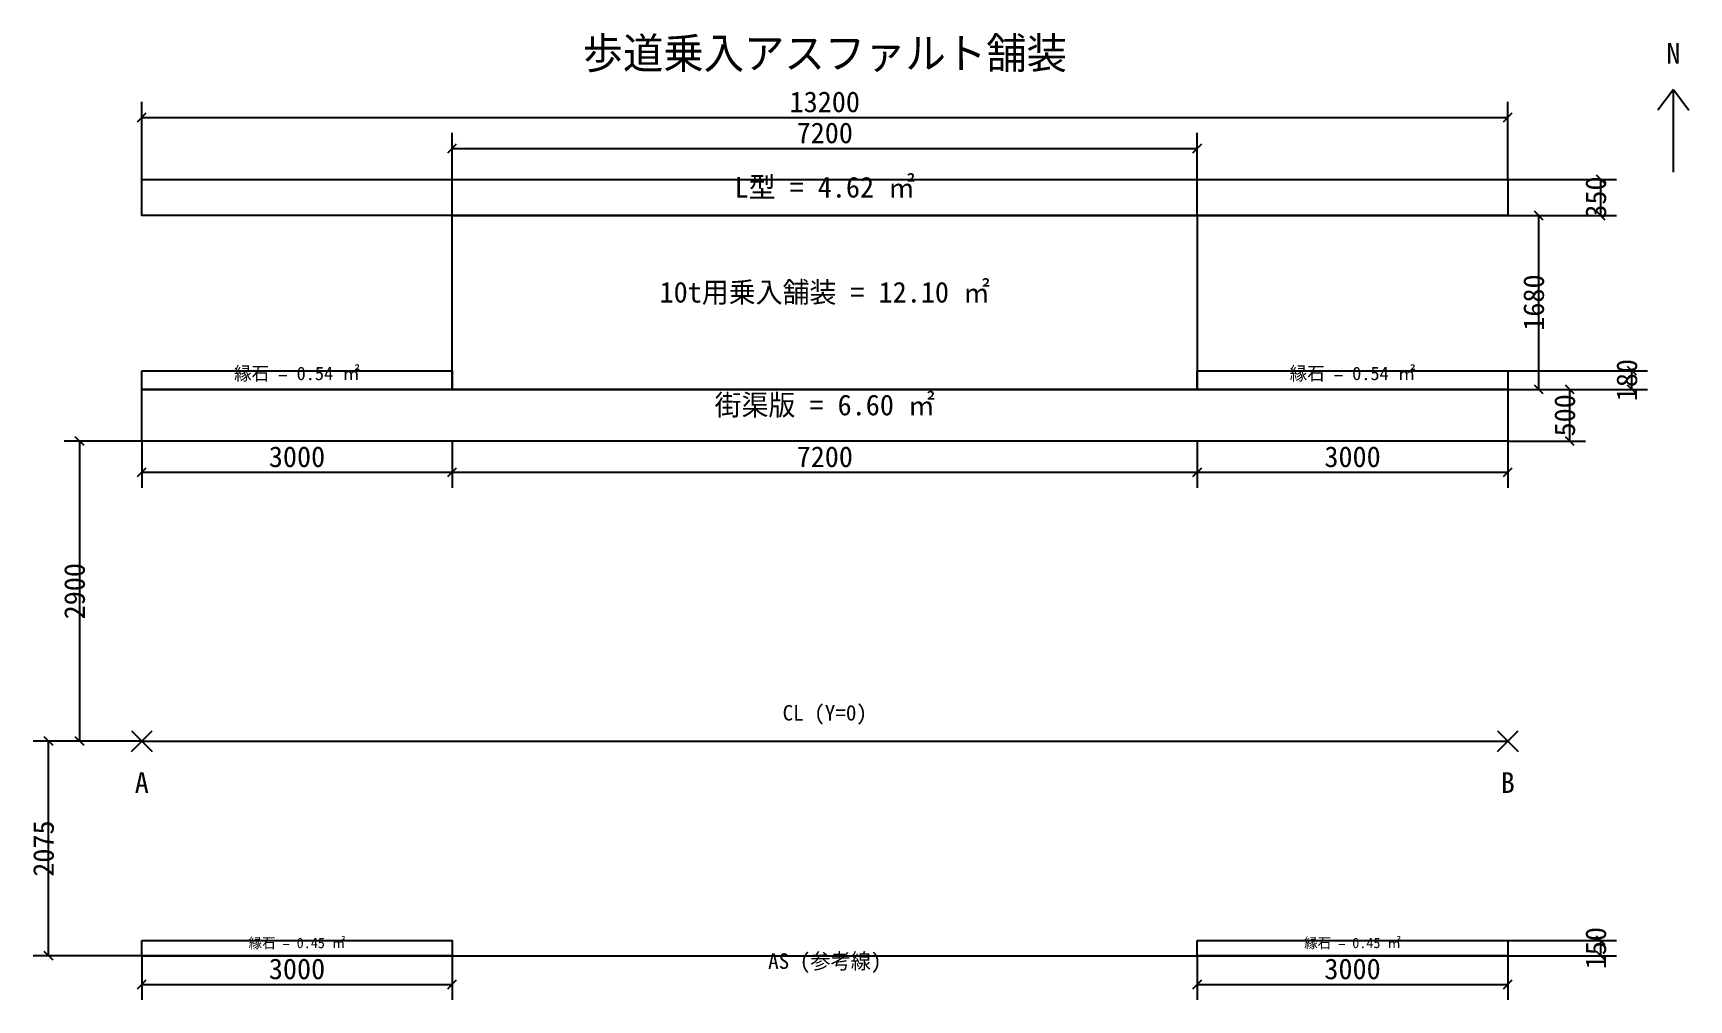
# Model space of a CAD drawing. Header units: millimetres. Extents: x -1050 to 14950, y -2500 to 6844.
import ezdxf
from ezdxf.enums import TextEntityAlignment as Align

# ---------------------------------------------------------------- set-up
doc = ezdxf.new("R2010")
doc.units = ezdxf.units.MM
for name, color, linetype in [('DIM', 1, 'CONTINUOUS'), ('EDGE', 8, 'CONTINUOUS'), ('EXIST', 9, 'CONTINUOUS'), ('OUTLINE', 7, 'CONTINUOUS'), ('SYMBOL', 3, 'CONTINUOUS'), ('TEXT', 2, 'CONTINUOUS')]:
    doc.layers.add(name, color=color, linetype=linetype)

msp = doc.modelspace()

# ---------------------------------------------------------------- linework, layer by layer
at = {"layer": 'DIM'}
for p, q in [((0, 5430), (0, 6180)), ((13200, 5430), (13200, 6180)), ((-42.42642, 5987.57358), (42.42642, 6072.42642)), ((0, 6030), (13200, 6030)), ((13157.57358, 5987.57358), (13242.42642, 6072.42642)), ((2957.57358, 5687.57358), (3042.42642, 5772.42642)), ((3000, 5080), (3000, 5880)), ((10157.57358, 5687.57358), (10242.42642, 5772.42642)), ((10200, 5080), (10200, 5880)), ((3000, 5730), (10200, 5730)), ((14142.42642, 5387.57358), (14057.57358, 5472.42642)), ((13200, 5430), (14250, 5430)), ((14100, 5080), (14100, 5430)), ((13542.42642, 5037.57358), (13457.57358, 5122.42642)), ((14142.42642, 5037.57358), (14057.57358, 5122.42642)), ((10200, 5080), (13650, 5080)), ((13200, 5080), (14250, 5080)), ((13500, 3400), (13500, 5080)), ((13200, 3580), (14550, 3580)), ((14442.42642, 3537.57358), (14357.57358, 3622.42642)), ((14400, 3400), (14400, 3580)), ((10200, 3400), (13650, 3400)), ((13200, 3400), (13950, 3400)), ((13200, 3400), (14550, 3400)), ((13542.42642, 3357.57358), (13457.57358, 3442.42642)), ((13842.42642, 3357.57358), (13757.57358, 3442.42642)), ((13800, 2900), (13800, 3400)), ((14442.42642, 3357.57358), (14357.57358, 3442.42642)), ((0, 2900), (-750, 2900)), ((-557.57358, 2857.57358), (-642.42642, 2942.42642)), ((-600, 0), (-600, 2900)), ((0, 2900), (0, 2450)), ((3000, 2900), (3000, 2450)), ((3000, 2900), (3000, 2450)), ((10200, 2900), (10200, 2450)), ((10200, 2900), (10200, 2450)), ((13200, 2900), (13200, 2450)), ((13200, 2900), (13950, 2900)), ((13842.42642, 2857.57358), (13757.57358, 2942.42642)), ((-42.42642, 2557.57358), (42.42642, 2642.42642)), ((0, 2600), (3000, 2600)), ((2957.57358, 2557.57358), (3042.42642, 2642.42642)), ((2957.57358, 2557.57358), (3042.42642, 2642.42642)), ((3000, 2600), (10200, 2600)), ((10157.57358, 2557.57358), (10242.42642, 2642.42642)), ((10157.57358, 2557.57358), (10242.42642, 2642.42642)), ((10200, 2600), (13200, 2600)), ((13157.57358, 2557.57358), (13242.42642, 2642.42642)), ((0, 0), (-1050, 0)), ((-857.57358, -42.42642), (-942.42642, 42.42642)), ((-900, -2075), (-900, 0)), ((0, 0), (-750, 0)), ((-557.57358, -42.42642), (-642.42642, 42.42642)), ((14142.42642, -1967.42642), (14057.57358, -1882.57358)), ((0, -2075), (-1050, -2075)), ((-857.57358, -2117.42642), (-942.42642, -2032.57358)), ((0, -2075), (0, -2500)), ((3000, -2075), (3000, -2500)), ((10200, -2075), (10200, -2500)), ((13200, -1925), (14250, -1925)), ((13200, -2075), (13200, -2500)), ((13200, -2075), (14250, -2075)), ((14142.42642, -2117.42642), (14057.57358, -2032.57358)), ((14100, -2075), (14100, -1925)), ((-42.42642, -2392.42642), (42.42642, -2307.57358)), ((0, -2350), (3000, -2350)), ((2957.57358, -2392.42642), (3042.42642, -2307.57358)), ((10157.57358, -2392.42642), (10242.42642, -2307.57358)), ((10200, -2350), (13200, -2350)), ((13157.57358, -2392.42642), (13242.42642, -2307.57358))]:
    msp.add_line(p, q, dxfattribs=at)
at = {"layer": 'EDGE'}
for p, q in [((-100, -100), (100, 100)), ((-100, 100), (100, -100)), ((0, 0), (13200, 0)), ((13100, -100), (13300, 100)), ((13100, 100), (13300, -100))]:
    msp.add_line(p, q, dxfattribs=at)
at = {"layer": 'EXIST'}
msp.add_line((0, -2075), (13200, -2075), dxfattribs=at)
at = {"layer": 'OUTLINE'}
for points in [[(0, 5430), (13200, 5430), (13200, 5080), (0, 5080)], [(0, 3580), (3000, 3580), (3000, 3400), (0, 3400)], [(10200, 3580), (13200, 3580), (13200, 3400), (10200, 3400)], [(0, 3400), (13200, 3400), (13200, 2900), (0, 2900)], [(0, -1925), (3000, -1925), (3000, -2075), (0, -2075)], [(10200, -1925), (13200, -1925), (13200, -2075), (10200, -2075)]]:
    msp.add_lwpolyline(points, close=True, dxfattribs=at)
at = {"layer": 'OUTLINE', "color": 5}
msp.add_lwpolyline([(3000, 5080), (10200, 5080), (10200, 3400), (3000, 3400)], close=True, dxfattribs=at)
at = {"layer": 'SYMBOL'}
for p, q in [((14800, 6300), (14650, 6100)), ((14800, 5500), (14800, 6300)), ((14800, 6300), (14950, 6100))]:
    msp.add_line(p, q, dxfattribs=at)

# ---------------------------------------------------------------- texts
msp.add_text('N', height=200, dxfattribs=at).set_placement((14800, 6550), align=Align.CENTER)
at = {"layer": 'TEXT'}
for s, height, p in [('歩道乗入アスファルト舗装', 300, (6600, 6500)), ('13200', 200, (6600, 6080)), ('7200', 200, (6600, 5780)), ('L型 = 4.62 ㎡', 200, (6600, 5255)), ('10t用乗入舗装 = 12.10 ㎡', 200, (6600, 4240)), ('縁石 = 0.54 ㎡', 130, (1500, 3490)), ('縁石 = 0.54 ㎡', 130, (11700, 3490)), ('街渠版 = 6.60 ㎡', 200, (6600, 3150)), ('3000', 200, (1500, 2650)), ('7200', 200, (6600, 2650)), ('3000', 200, (11700, 2650)), ('CL (Y=0)', 150, (6600, 200)), ('A', 200, (0, -500)), ('B', 200, (13200, -500)), ('縁石 = 0.45 ㎡', 100, (1500, -2000)), ('縁石 = 0.45 ㎡', 100, (11700, -2000)), ('AS (参考線)', 150, (6600, -2200)), ('3000', 200, (1500, -2300)), ('3000', 200, (11700, -2300))]:
    msp.add_text(s, height=height, dxfattribs=at).set_placement(p, align=Align.CENTER)
for s, p in [('350', (14150, 5255)), ('1680', (13550, 4240)), ('180', (14450, 3490)), ('500', (13850, 3150)), ('2900', (-550, 1450)), ('2075', (-850, -1037.5)), ('150', (14150, -2000))]:
    msp.add_text(s, height=200, rotation=90, dxfattribs=at).set_placement(p, align=Align.CENTER)

doc.saveas('drawing.dxf')
